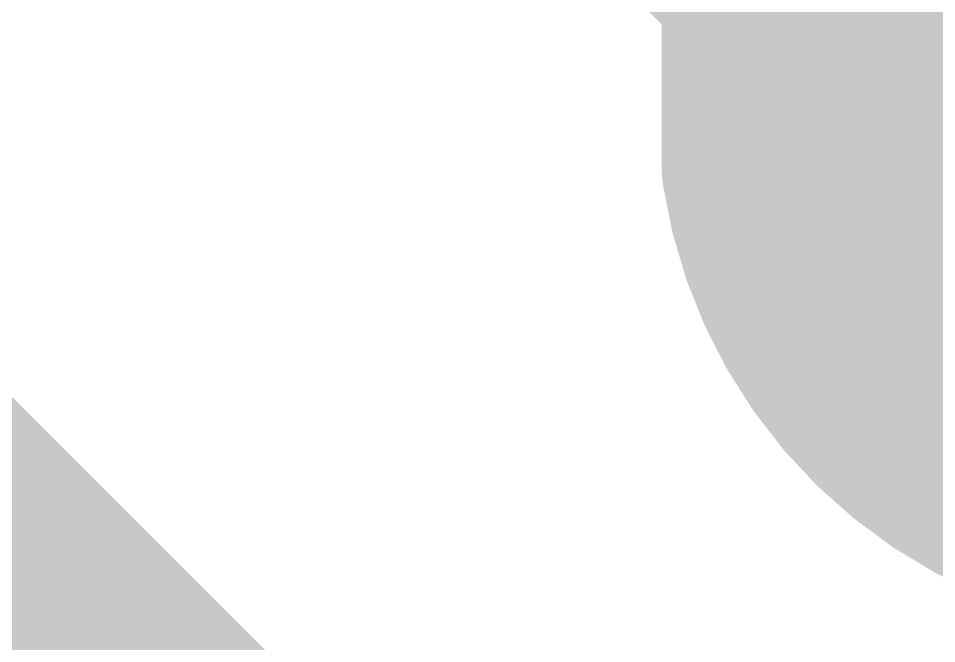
# Model space of a CAD drawing. Extents: x -8 to 102, y -79 to 54.
# Drawn here: x 35.515 to 36.268, y 10.135 to 10.648 of the extents above; entities that cross this region are included whole.
import ezdxf

# ---------------------------------------------------------------- set-up
doc = ezdxf.new("R2010")
doc.units = 0
doc.layers.add('16', color=132, linetype='CONTINUOUS')
doc.layers.add('21', color=41, linetype='CONTINUOUS')

msp = doc.modelspace()

# ---------------------------------------------------------------- linework, layer by layer
at = {"layer": '16', "const_width": 0.254}
for points in [[(37.4673, 9.398), (33.909, 12.9563)], [(36.9045, 8.763), (32.9674, 12.7)]]:
    msp.add_lwpolyline(points, dxfattribs=at)
at = {"layer": '21', "const_width": 0.2032}
msp.add_lwpolyline([(36.1442, 10.5267), (36.1442, 11.5316)], dxfattribs=at)
at = {"layer": '21'}
for points, const_width in [([(36.1442, 10.5267, 0.4145), (36.5252, 10.2457)], 0.2032), ([(36.1944, 10.5343, 1), (36.094, 10.5191)], 0.1016), ([(36.0934, 10.5267, 1), (36.195, 10.5267)], 0.1016)]:
    msp.add_lwpolyline(points, format="xyb", dxfattribs=dict(at, const_width=const_width))

doc.saveas('drawing.dxf')
